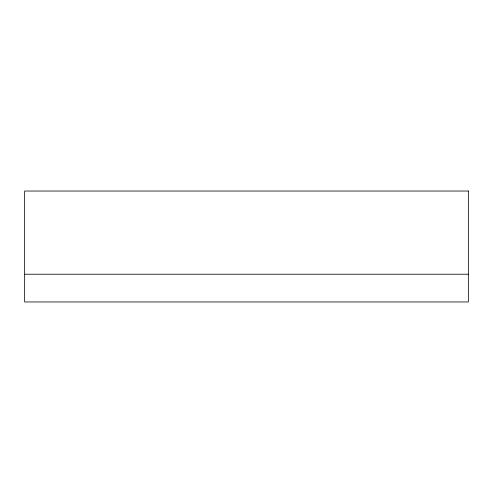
<?xml version="1.0" encoding="UTF-8"?>
<svg xmlns="http://www.w3.org/2000/svg" width="493" height="493" viewBox="0 0 493 493"><rect width="100%" height="100%" fill="white"/><g stroke="black" fill="none" stroke-linecap="round" stroke-linejoin="round"><path stroke-width="0.74" d="M24.65 274.231L468.35 274.231M468.35 191.037L24.65 191.037L24.65 301.962L468.35 301.962L468.35 191.037"/></g></svg>
